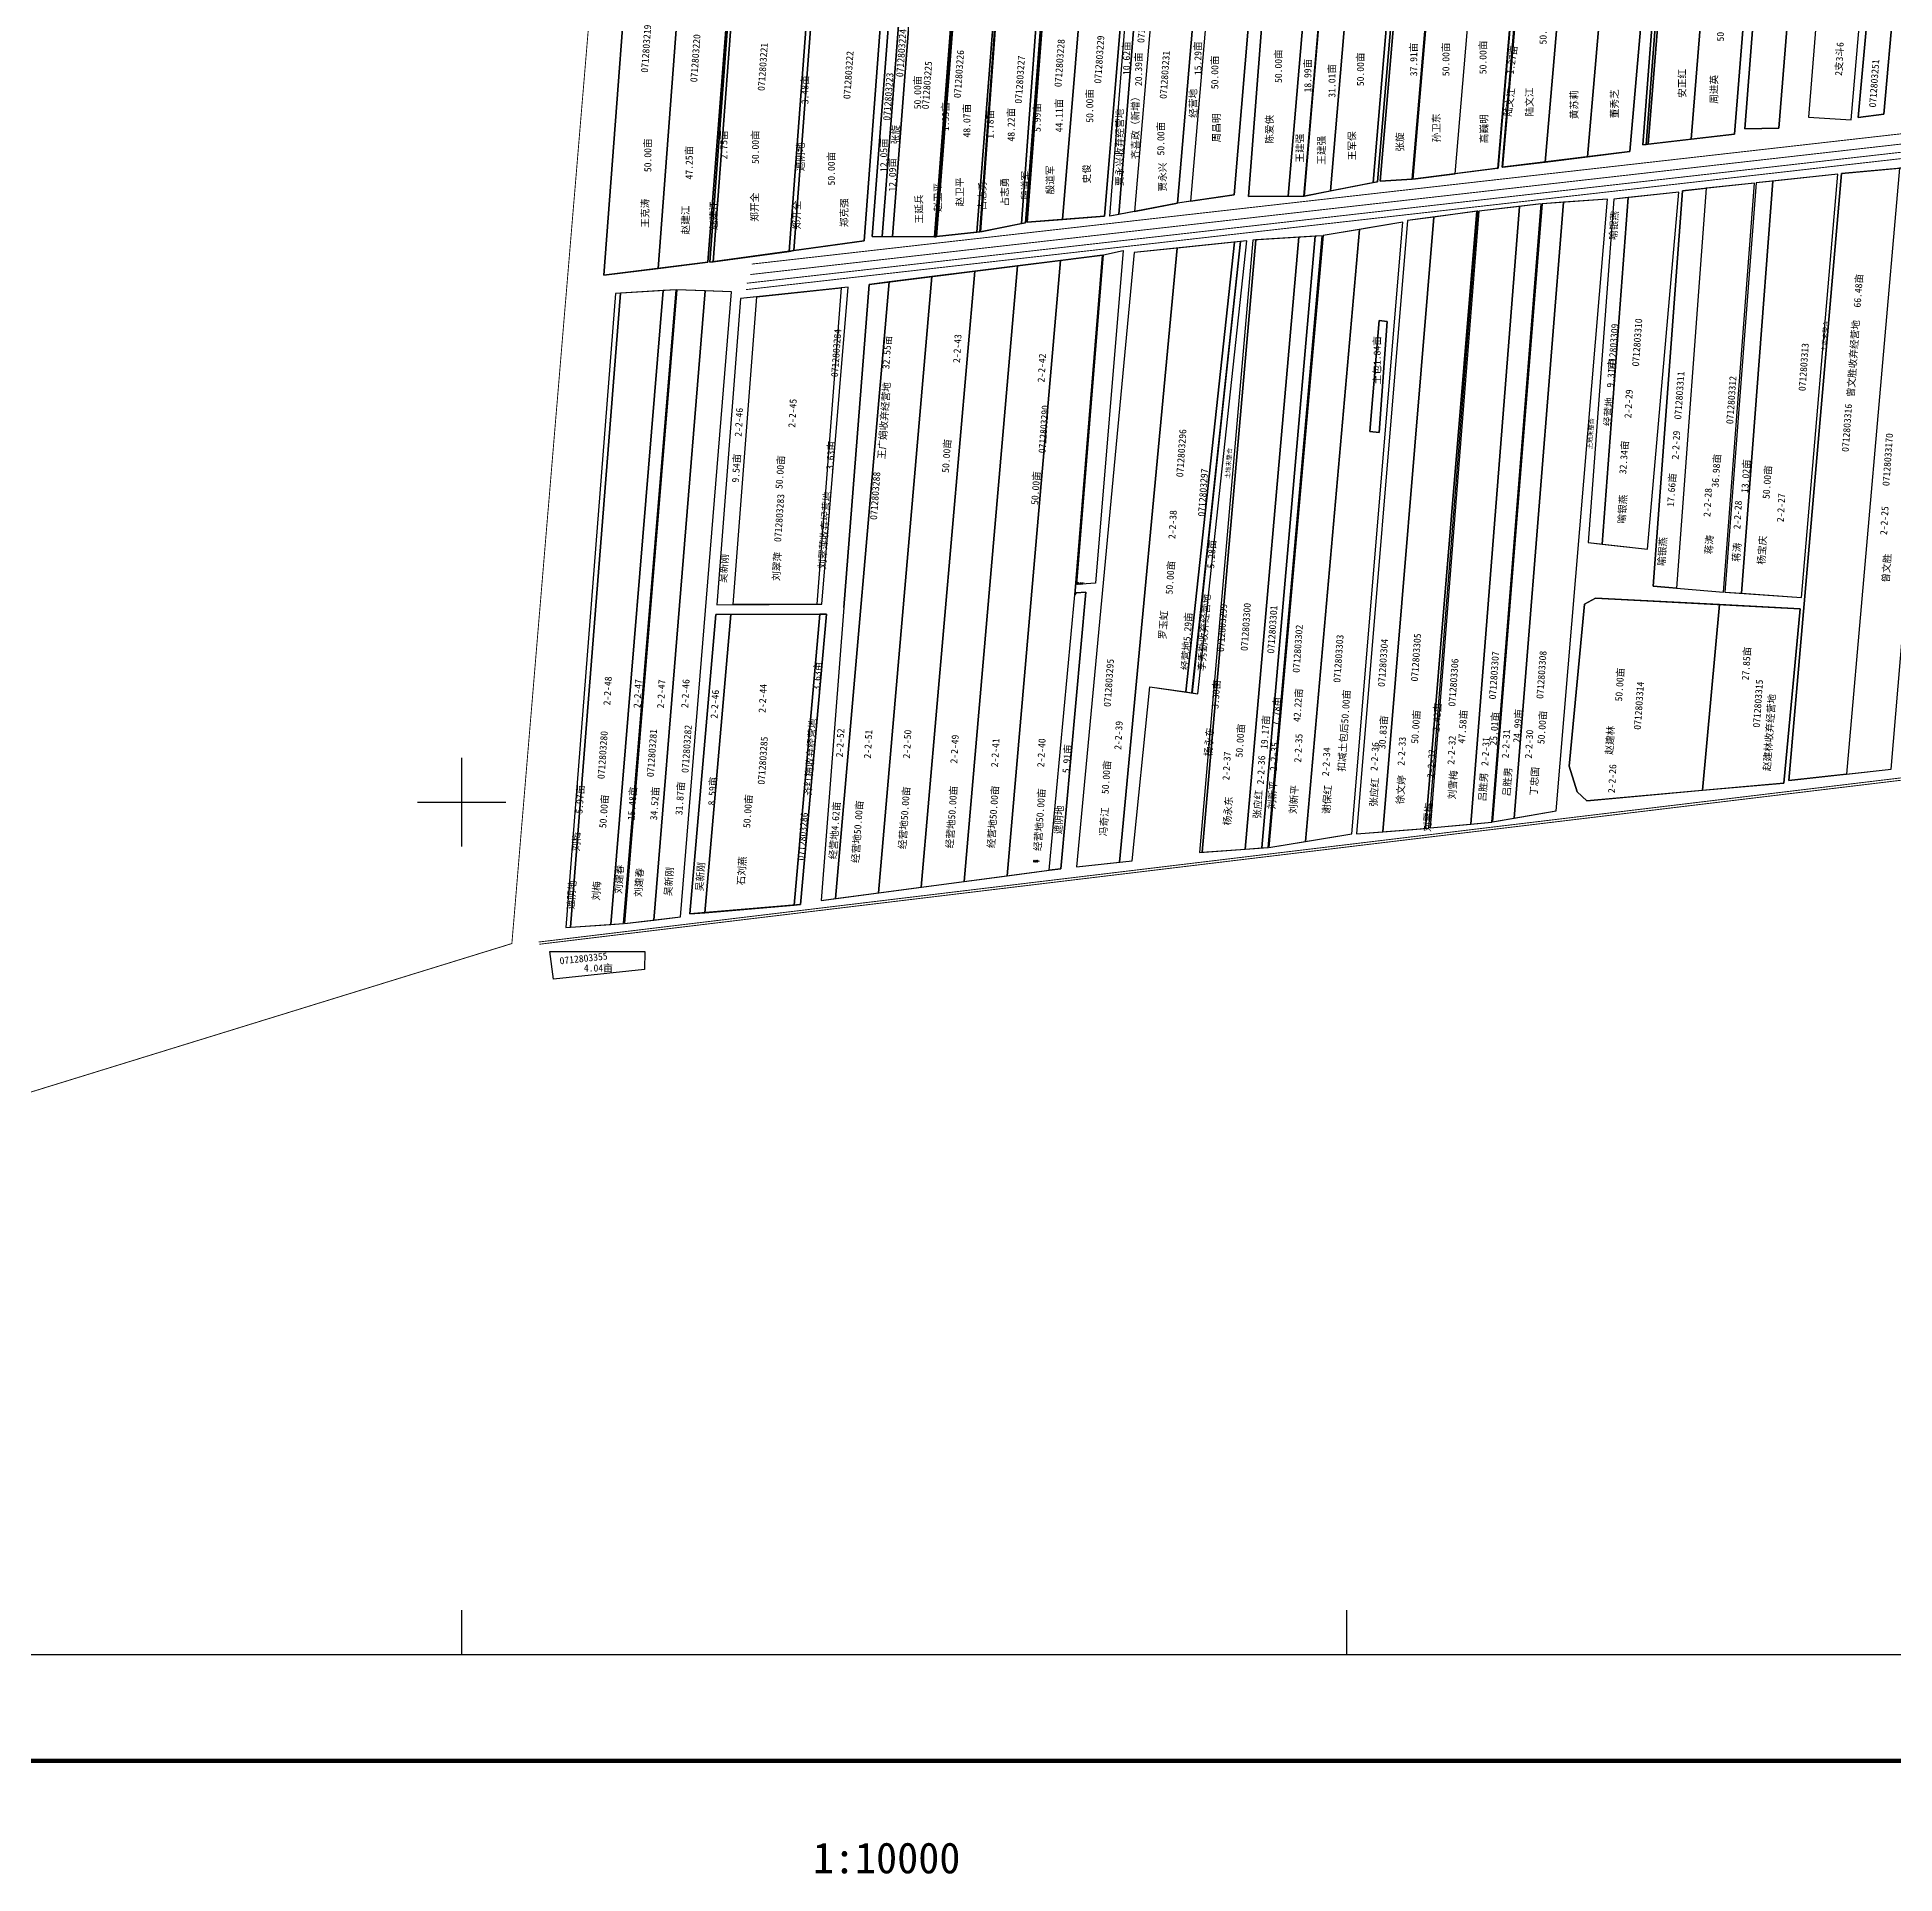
# Model space of a CAD drawing. Extents: x 542284 to 548602, y 4983734 to 4990381.
# Drawn here: x 544520 to 546619, y 4983789 to 4985864 of the extents above; entities that cross this region are included whole.
import ezdxf
from ezdxf.enums import TextEntityAlignment as Align

# ---------------------------------------------------------------- set-up
doc = ezdxf.new("R2010")
doc.units = 0
doc.header["$LTSCALE"] = 10
for name, color, linetype in [('1权利人', 2, 'CONTINUOUS'), ('2019-4-4', 7, 'CONTINUOUS'), ('2020年3.23', 7, 'CONTINUOUS'), ('2021新职工', 7, 'CONTINUOUS'), ('2022年', 7, 'CONTINUOUS'), ('TK', 7, 'CONTINUOUS'), ('地块名称', 7, 'CONTINUOUS'), ('地物扣减', 7, 'CONTINUOUS'), ('地籍号', 7, 'CONTINUOUS'), ('测地框', 7, 'CONTINUOUS'), ('经营地框', 7, 'CONTINUOUS'), ('经营地面积', 7, 'CONTINUOUS'), ('路、林、渠', 7, 'CONTINUOUS'), ('身份地框', 7, 'CONTINUOUS'), ('身份地面积', 7, 'CONTINUOUS'), ('退耕还林地', 3, 'CONTINUOUS'), ('长期合同', 6, 'CONTINUOUS')]:
    doc.layers.add(name, color=color, linetype=linetype)
doc.styles.add('HZ', font='rs.shx', dxfattribs={"width": 0.8, "bigfont": 'hztxt.shx'})
doc.styles.add('宋体', font='SimSun.ttf')

msp = doc.modelspace()

# ---------------------------------------------------------------- linework, layer by layer
at = {"layer": '2019-4-4', "color": 2, "linetype": 'Continuous', "flags": 128}
for points in [[(545264, 4986162.8), (545220.1, 4986157.7), (545198, 4986088.9), (545160.7, 4985595.2), (545221.8, 4985602.9)], [(545972, 4985639.9), (545964.1, 4985639.4), (545903.7, 4984948.4), (545910.9, 4984948.9)], [(546014.3, 4985646.9), (545973, 4985640.1), (545911.7, 4984948.7), (545953, 4984955.5)]]:
    msp.add_lwpolyline(points, close=True, dxfattribs=at)
at = {"layer": '2020年3.23', "color": 3, "linetype": 'Continuous', "flags": 128}
msp.add_lwpolyline([(545694.4, 4984926.8), (545742.9, 4984932), (545808.1, 4985625.9), (545759.6, 4985620.9)], close=True, dxfattribs=at)
at = {"layer": '2021新职工', "color": 1, "linetype": 'Continuous', "flags": 128}
for points in [[(545784.9, 4986366.5), (545737, 4986360.4), (545678.6, 4985658.2), (545726.3, 4985662)], [(546317.5, 4985682.9), (546301.4, 4985681.2), (546272.5, 4985293.1), (546288.3, 4985291.3)], [(545404.4, 4985212.2), (545304.1, 4985211.8), (545274.8, 4984875), (545375.7, 4984883.6)]]:
    msp.add_lwpolyline(points, close=True, dxfattribs=at)
at = {"layer": '2022年', "color": 4, "linetype": 'Continuous', "flags": 128}
for points in [[(546170.2, 4985715.9), (546122.4, 4985709.9), (546182, 4986415.3), (546229.7, 4986420.7)], [(546133.9, 4986409.6), (546097.6, 4986404.1), (546037.6, 4985701.5), (546073.8, 4985703.7)], [(545930.8, 4986381.6), (545883.3, 4986376.8), (545823.4, 4985678.8), (545872.5, 4985686.1)], [(545540.3, 4986337.5), (545528.7, 4986336), (545475, 4985638.9), (545486.6, 4985638.9)], [(546147.7, 4985667.7), (546146.6, 4985667.6), (546088.7, 4984970.2), (546092.3, 4984970.5)], [(546195, 4985673), (546149.1, 4985667.7), (546094, 4984970.9), (546139.8, 4984975.2)]]:
    msp.add_lwpolyline(points, close=True, dxfattribs=at)
at = {"layer": 'TK', "linetype": 'Continuous'}
for p, q in [((545000, 4984950), (545000, 4985050)), ((544950, 4985000), (545050, 4985000)), ((545000, 4984037), (545000, 4984087)), ((546000, 4984037), (546000, 4984087))]:
    msp.add_line(p, q, dxfattribs=at)
at = {"layer": 'TK', "linetype": 'Continuous', "const_width": 5, "flags": 128}
msp.add_lwpolyline([(542360, 4983917), (548600, 4983917), (548600, 4990157), (542360, 4990157)], close=True, dxfattribs=at)
at = {"layer": 'TK', "linetype": 'Continuous', "flags": 128}
msp.add_lwpolyline([(542480, 4984037), (548480, 4984037), (548480, 4990037), (542480, 4990037)], close=True, dxfattribs=at)
at = {"layer": '地物扣减', "linetype": 'Continuous', "elevation": 284.2, "flags": 128}
msp.add_lwpolyline([(546036.5, 4985543.9), (546045.5, 4985542.9), (546036.3, 4985417.5), (546025.9, 4985418.7)], close=True, dxfattribs=at)
at = {"layer": '地物扣减', "color": 3, "linetype": 'Continuous', "flags": 128}
msp.add_lwpolyline([(546045.5, 4985542.9), (546036.5, 4985543.9), (546025.9, 4985418.7), (546036.3, 4985417.5)], close=True, dxfattribs=at)
at = {"layer": '测地框', "linetype": 'Continuous', "flags": 128}
for points in [[(546234.8, 4986421.5), (546380.4, 4986435), (546319.7, 4985734.9), (546175.5, 4985717.2)], [(546387.3, 4986435.7), (546493.2, 4986445.2), (546437.6, 4985754.7), (546334.1, 4985742.5)], [(546134.5, 4986409.9), (546230.4, 4986420.8), (546170.8, 4985716), (546074.4, 4985703.9)], [(545943.1, 4986385.1), (546011.8, 4986393.9), (545951.4, 4985684.7), (545888.8, 4985684.2)], [(546011.9, 4986393.9), (546094.2, 4986403.6), (546034.6, 4985700.8), (545951.7, 4985684.5)], [(546097.6, 4986404.1), (546133.9, 4986409.6), (546073.8, 4985703.7), (546037.6, 4985701.5)], [(545788.4, 4986367.2), (545867.9, 4986375.3), (545808.4, 4985676.7), (545732.2, 4985661.8)], [(545868.6, 4986375.3), (545930.8, 4986381.6), (545872.5, 4985686.1), (545808.6, 4985676.6)], [(545637.4, 4986348.7), (545690.8, 4986354.5), (545636.7, 4985654.5), (545586, 4985644.2)], [(545692.3, 4986354.7), (545784.9, 4986366.5), (545726.3, 4985662), (545638.7, 4985655)], [(545517, 4986334.6), (545590, 4986343.6), (545536, 4985638.7), (545463.5, 4985639)], [(545590.8, 4986343.9), (545636.8, 4986348.7), (545585.3, 4985644.1), (545536.2, 4985638.8)], [(546486.6, 4986241), (546538.2, 4986229.1), (546537.7, 4986167.9), (546518.1, 4986134.4), (546487.8, 4985761.2), (546449.6, 4985760.6)], [(546521.3, 4985773.9), (546569.7, 4985770.6), (546581.4, 4985911), (546562.3, 4985916.7), (546567.6, 4985990.7), (546588.7, 4985997.1), (546607.2, 4986188.4), (546555, 4986191.5)], [(545220.1, 4986157.7), (545321.3, 4986169.6), (545278.1, 4985610), (545160.7, 4985595.2), (545198, 4986088.9)], [(545315.6, 4986081.6), (545419.3, 4986067.1), (545408.8, 4985911.8), (545417.1, 4985910.4), (545427.1, 4986066.6), (545487.4, 4986070.3), (545454.6, 4985634), (545280.2, 4985609.8)], [(546590.2, 4985914.6), (546618.1, 4985908.5), (546606.4, 4985777.1), (546577.4, 4985773.4)], [(545099.6, 4984831.1), (545207, 4984831.1), (545206.4, 4984811), (545103.6, 4984800.1)]]:
    msp.add_lwpolyline(points, close=True, dxfattribs=at)
for points, elevation in [([(546554.4, 4985709.5), (546462.1, 4985699.5), (546426.9, 4985237.3), (546513.6, 4985231.2)], 284), ([(546672.3, 4985720.4), (546558.8, 4985710), (546499.1, 4985024.5), (546614.6, 4985037.3)], 284), ([(546294.2, 4985681.2), (546220.6, 4985676), (546164.5, 4984977.8), (546236.3, 4984990)], 284.4), ([(546374.8, 4985689.2), (546301.4, 4985681.2), (546272.5, 4985293.1), (546339.4, 4985285.6)], 284.1), ([(546460.4, 4985699.3), (546379.2, 4985690.6), (546346, 4985244), (546425.4, 4985237.2)], 284.1), ([(546147.7, 4985667.7), (546068.2, 4985656.9), (546010.6, 4984964.2), (546092.3, 4984970.5)], 284), ([(546219.2, 4985675.8), (546149.1, 4985667.7), (546094, 4984970.9), (546163.8, 4984977.5)], 284), ([(545972, 4985639.9), (545893.8, 4985635), (545833.4, 4984943), (545910.9, 4984948.9)], 284.2), ([(546063.2, 4985655), (545973, 4985640.1), (545911.7, 4984948.7), (546005.6, 4984964.1)], 284.1), ([(545886.8, 4985634.1), (545759.6, 4985620.9), (545694.4, 4984926.8), (545757.5, 4984933.5), (545777.2, 4985130.4), (545831.7, 4985122.3)], 284.3), ([(545242.2, 4985578.9), (545173.7, 4985574.7), (545117.6, 4984858.2), (545182.8, 4984863)], 284.8), ([(545304.8, 4985576.5), (545243.1, 4985578.7), (545184, 4984862.7), (545247.3, 4984870.3)], 284.6), ([(545436.5, 4985581.9), (545314.8, 4985569), (545288.3, 4985223), (545407, 4985223.8)], 284.7), ([(546268.2, 4985223.8), (546280.7, 4985230.5), (546511.8, 4985218.3), (546493.6, 4985021.5), (546271, 4985001.6), (546260.1, 4985011.6), (546251.1, 4985040.6)], 284.9), ([(545287.2, 4985211.8), (545412.1, 4985212.2), (545382.7, 4984884.2), (545257.7, 4984873.6)], 285.7)]:
    msp.add_lwpolyline(points, close=True, dxfattribs=dict(at, elevation=elevation))
for points, elevation in [([(545431.7, 4985219.8), (545460.2, 4985584.8), (545723.7, 4985617.9), (545692.7, 4985234)], 284.6), ([(545431.7, 4985219.8), (545405.9, 4984888.8), (545663.6, 4984923), (545676.8, 4984924.6), (545705.1, 4985237.2), (545694.2, 4985236.4), (545692.7, 4985234)], 284.7)]:
    msp.add_lwpolyline(points, dxfattribs=dict(at, elevation=elevation))
at = {"layer": '经营地框', "color": 5, "linetype": 'Continuous', "flags": 128}
for points in [[(546391.1, 4986436), (546387.3, 4986435.7), (546334.1, 4985742.5), (546337.8, 4985742.9)], [(546396.1, 4986436.5), (546391.1, 4986436), (546337.8, 4985742.9), (546340.3, 4985743.2)], [(546230.4, 4986420.8), (546229.7, 4986420.7), (546170.2, 4985715.9), (546170.8, 4985716)], [(546236.9, 4986421.7), (546234.8, 4986421.5), (546175.5, 4985717.2), (546175.8, 4985717.2)], [(546094.2, 4986403.6), (546089.2, 4986403), (546029.5, 4985699.8), (546034.6, 4985700.8)], [(545823.4, 4985678.8), (545808.6, 4985676.6), (545868.6, 4986375.3), (545883.3, 4986376.8)], [(545742.4, 4985663.8), (545732.2, 4985661.8), (545788.4, 4986367.2), (545798.5, 4986368.3)], [(545528.7, 4986336), (545517, 4986334.6), (545463.5, 4985639), (545475, 4985638.9)], [(546564.4, 4985031.7), (546499.1, 4985024.5), (546558.8, 4985710), (546624.1, 4985716)], [(545723.7, 4985617.9), (545676.4, 4985612), (545616.2, 4984916.7), (545663.6, 4984923), (545692.7, 4985234)], [(545825, 4985123.3), (545831.7, 4985122.3), (545886.8, 4985634.1), (545879.8, 4985633.3)], [(545897, 4985635.2), (545893.8, 4985635), (545833.4, 4984943), (545836.6, 4984943.3)], [(545579.5, 4985599.8), (545531.1, 4985593.7), (545470.8, 4984897.4), (545519.2, 4984903.8)], [(545627.9, 4985605.9), (545579.5, 4985599.8), (545519.2, 4984903.8), (545567.7, 4984910.3)], [(545676.4, 4985612), (545627.9, 4985605.9), (545567.7, 4984910.3), (545616.2, 4984916.7)], [(545401.3, 4985223.8), (545407, 4985223.8), (545436.5, 4985581.9), (545428.6, 4985581.1)], [(545482.7, 4985587.6), (545460.2, 4985584.8), (545431.7, 4985219.8), (545405.9, 4984888.8), (545422.3, 4984891)], [(545531.1, 4985593.7), (545482.7, 4985587.6), (545422.3, 4984891), (545470.8, 4984897.4)], [(546511.8, 4985218.3), (546420.9, 4985223.1), (546401.5, 4985013.3), (546493.6, 4985021.5)], [(545412.1, 4985212.2), (545404.4, 4985212.2), (545375.7, 4984883.6), (545382.7, 4984884.2)]]:
    msp.add_lwpolyline(points, close=True, dxfattribs=at)
at = {"layer": '经营地框', "color": 1, "linetype": 'Continuous', "flags": 128}
msp.add_lwpolyline([(545818.1, 4985124.4), (545824.9, 4985123.4), (545879.8, 4985633.3), (545872.8, 4985632.6)], close=True, dxfattribs=at)
at = {"layer": '路、林、渠', "color": 3, "linetype": 'Continuous', "flags": 128}
for points in [[(545408.6, 4986068.6), (545403.4, 4986069.4), (545369.9, 4985622.2), (545375.1, 4985623)], [(545179.3, 4985575.1), (545173.7, 4985574.7), (545117.6, 4984858.2), (545123.1, 4984858.6)]]:
    msp.add_lwpolyline(points, close=True, dxfattribs=at)
at = {"layer": '路、林、渠', "color": 4, "linetype": 'Continuous', "const_width": 1, "flags": 128}
for points, elevation in [([(546890.6, 4985785), (545327.7, 4985607.8)], 284.7), ([(546888.9, 4985764), (545322.1, 4985586.2)], 285.1), ([(546889.7, 4985773.3), (545326.1, 4985596)], 284.6), ([(546888.3, 4985756.7), (545321.3, 4985579)], 284.4), ([(546813.7, 4985050), (545086.8, 4984841.9)], 285.8), ([(546814.5, 4985047.4), (545087.6, 4984839.4)], 285.9)]:
    msp.add_lwpolyline(points, dxfattribs=dict(at, elevation=elevation))
at = {"layer": '路、林、渠', "color": 3, "linetype": 'Continuous', "flags": 128}
for points, elevation in [([(545724.8, 4985618.4), (545747.2, 4985623.1), (545716.1, 4985247.2), (545694.9, 4985246)], 284.5), ([(545692.7, 4985234), (545694.2, 4985236.4), (545705.1, 4985237.2), (545676.8, 4984924.6), (545663.6, 4984923)], 284.7)]:
    msp.add_lwpolyline(points, close=True, dxfattribs=dict(at, elevation=elevation))
at = {"layer": '身份地框', "color": 1, "linetype": 'Continuous', "flags": 128}
for points in [[(546380.4, 4986435), (546332.5, 4986430.6), (546271.6, 4985729), (546319.7, 4985734.9)], [(546444.6, 4986440.9), (546396.1, 4986436.5), (546340.3, 4985743.2), (546388.9, 4985749)], [(546493.2, 4986445.2), (546444.6, 4986440.9), (546388.9, 4985749), (546437.6, 4985754.7)], [(546182, 4986415.3), (546134.5, 4986409.9), (546074.4, 4985703.9), (546122.4, 4985709.9)], [(546284.6, 4986426.1), (546236.9, 4986421.7), (546175.8, 4985717.2), (546223.7, 4985723.1)], [(546332.5, 4986430.6), (546284.6, 4986426.1), (546223.7, 4985723.1), (546271.6, 4985729)], [(546011.8, 4986393.9), (545993.7, 4986391.6), (545933.4, 4985684.6), (545951.4, 4985684.7)], [(546041.4, 4986397.4), (546011.9, 4986393.9), (545951.7, 4985684.5), (545981.4, 4985690.4)], [(546089.2, 4986403), (546041.4, 4986397.4), (545981.4, 4985690.4), (546029.5, 4985699.8)], [(545867.9, 4986375.3), (545820, 4986370.4), (545759.9, 4985667.3), (545808.4, 4985676.7)], [(545993.7, 4986391.6), (545943.1, 4986385.1), (545888.8, 4985684.2), (545933.4, 4985684.6)], [(545683.5, 4986353.7), (545637.4, 4986348.7), (545586, 4985644.2), (545632.4, 4985653.7)], [(545690.8, 4986354.5), (545683.5, 4986353.7), (545632.4, 4985653.7), (545636.7, 4985654.5)], [(545737, 4986360.4), (545692.3, 4986354.7), (545638.7, 4985655), (545678.6, 4985658.2)], [(545759.9, 4985667.3), (545742.4, 4985663.8), (545798.5, 4986368.3), (545820, 4986370.4)], [(545588.3, 4986343.4), (545540.3, 4986337.5), (545486.6, 4985638.9), (545534.1, 4985638.7)], [(545590, 4986343.6), (545588.3, 4986343.4), (545534.1, 4985638.7), (545536, 4985638.7)], [(545590, 4986343.6), (545588.3, 4986343.4), (545534.1, 4985638.7), (545536, 4985638.7)], [(545636.7, 4986348.7), (545590.8, 4986343.9), (545536.2, 4985638.8), (545582, 4985643.7)], [(545636.8, 4986348.7), (545636.7, 4986348.7), (545582, 4985643.7), (545585.3, 4985644.1)], [(545636.8, 4986348.7), (545636.7, 4986348.7), (545582, 4985643.7), (545585.3, 4985644.1)], [(545321.3, 4986169.6), (545264, 4986162.8), (545221.8, 4985602.9), (545278.1, 4985610)], [(545319.5, 4986081.1), (545315.6, 4986081.6), (545280.2, 4985609.8), (545284.1, 4985610.3)], [(545403.4, 4986069.4), (545319.5, 4986081.1), (545284.1, 4985610.3), (545369.9, 4985622.2)], [(545408.6, 4986068.6), (545403.4, 4986069.4), (545369.9, 4985622.2), (545375.1, 4985623)], [(545487.4, 4986070.3), (545427.1, 4986066.6), (545417.1, 4985910.4), (545408.8, 4985911.8), (545419.3, 4986067.1), (545408.6, 4986068.6), (545375.1, 4985623), (545454.6, 4985634)], [(546481, 4985701.5), (546462.1, 4985699.5), (546426.9, 4985237.3), (546445.5, 4985236)], [(546554.4, 4985709.5), (546481, 4985701.5), (546445.5, 4985236), (546513.6, 4985231.2)], [(546672.3, 4985720.4), (546624.1, 4985716), (546564.4, 4985031.7), (546614.6, 4985037.3)], [(546294.2, 4985681.2), (546244.7, 4985677.7), (546188.7, 4984981.9), (546236.3, 4984990)], [(546374.8, 4985689.2), (546317.5, 4985682.9), (546288.3, 4985291.3), (546339.4, 4985285.6)], [(546372.1, 4985241.7), (546346, 4985244), (546379.2, 4985690.6), (546405.6, 4985693.4)], [(546460.4, 4985699.3), (546405.6, 4985693.4), (546372.1, 4985241.7), (546425.4, 4985237.2)], [(546098.1, 4985661), (546068.2, 4985656.9), (546010.6, 4984964.2), (546040.5, 4984966.5)], [(546146.6, 4985667.6), (546098.1, 4985661), (546040.5, 4984966.5), (546088.7, 4984970.2)], [(546219.2, 4985675.8), (546195, 4985673), (546139.8, 4984975.2), (546163.8, 4984977.5)], [(546244.7, 4985677.7), (546220.6, 4985676), (546164.5, 4984977.8), (546188.7, 4984981.9)], [(545945.5, 4985638.2), (545897, 4985635.2), (545836.6, 4984943.3), (545885.1, 4984947)], [(545964.1, 4985639.4), (545945.5, 4985638.2), (545885.1, 4984947), (545903.7, 4984948.4)], [(546063.2, 4985655), (546014.3, 4985646.9), (545953, 4984955.5), (546005.6, 4984964.1)], [(545742.9, 4984932), (545757.5, 4984933.5), (545777.2, 4985130.4), (545818.1, 4985124.4), (545872.8, 4985632.6), (545808.1, 4985625.9)], [(545179.3, 4985575.1), (545173.7, 4985574.7), (545117.6, 4984858.2), (545123.1, 4984858.6)], [(545227.7, 4985578), (545179.3, 4985575.1), (545123.1, 4984858.6), (545168.3, 4984861.9)], [(545242.2, 4985578.9), (545227.7, 4985578), (545168.3, 4984861.9), (545182.8, 4984863)], [(545274.9, 4985577.6), (545243.1, 4985578.7), (545184, 4984862.7), (545217, 4984866.7)], [(545304.8, 4985576.5), (545274.9, 4985577.6), (545217, 4984866.7), (545247.3, 4984870.3)], [(545306.7, 4985223.1), (545333.3, 4985571), (545428.6, 4985581.1), (545401.3, 4985223.8)], [(545333.3, 4985571), (545314.8, 4985569), (545288.3, 4985223), (545306.7, 4985223.1)], [(546420.9, 4985223.1), (546280.7, 4985230.5), (546268.2, 4985223.8), (546251.1, 4985040.6), (546260.1, 4985011.6), (546271, 4985001.6), (546401.5, 4985013.3)], [(545304.1, 4985211.8), (545287.2, 4985211.8), (545257.7, 4984873.6), (545274.8, 4984875)]]:
    msp.add_lwpolyline(points, close=True, dxfattribs=at)
at = {"layer": '退耕还林地', "color": 3, "linetype": 'Continuous', "const_width": 1, "flags": 128}
msp.add_lwpolyline([(542921.1, 4986088.2), (543592.3, 4986356.7), (543552.8, 4985654.8), (545172.7, 4986227.9), (545056.7, 4984840.2), (543902.2, 4984483.7), (543275.2, 4985499.5), (543250.6, 4985538.6)], close=True, dxfattribs=at)
at = {"layer": '长期合同', "color": 6, "linetype": 'Continuous', "flags": 128}
for points in [[(546537.7, 4986167.9), (546538.2, 4986229.1), (546486.6, 4986241), (546449.6, 4985760.6), (546487.8, 4985761.2), (546518.1, 4986134.4)], [(546607.2, 4986188.4), (546555, 4986191.5), (546521.3, 4985773.9), (546569.7, 4985770.6), (546581.4, 4985911), (546562.3, 4985916.7), (546567.6, 4985990.7), (546588.7, 4985997.1)], [(546618.1, 4985908.5), (546590.2, 4985914.6), (546577.4, 4985773.4), (546606.4, 4985777.1)]]:
    msp.add_lwpolyline(points, close=True, dxfattribs=at)

# ---------------------------------------------------------------- texts
at = {"layer": '1权利人', "color": 1, "linetype": 'Continuous', "style": '宋体'}
for s, rotation, p in [('安正红', 90, (546378.4, 4985811.9)), ('陆文江', 90, (546205.8, 4985790.9)), ('周进英', 90, (546414.4, 4985805.2)), ('齐喜政（新增）', 90, (545760.7, 4985764.4)), ('黄苏莉', 90, (546256.4, 4985787.8)), ('董秀芝 ', 90, (546302, 4985791.6)), ('陈爱侠', 90, (545912.2, 4985760.1)), ('孙卫东', 90, (546100.6, 4985761.6)), ('王建强', 90, (545946.5, 4985738.8)), ('王建强', 90, (545971, 4985736.4)), ('王军保', 90, (546005.6, 4985741.4)), ('贾永兴', 90, (545791.5, 4985706.1)), ('赵卫平', 90, (545562.3, 4985689.3)), ('占志勇', 90, (545613.3, 4985689.1)), ('殷道军', 90, (545636.4, 4985696.8)), ('殷道军', 90, (545664.5, 4985702.8)), ('郑开全', 90, (545330.6, 4985672.1)), ('郑克强', 90, (545431.9, 4985665.8)), ('王延兵', 90, (545516.4, 4985670)), ('赵卫平', 90, (545537.6, 4985683.3)), ('占志勇', 90, (545587.8, 4985685.1)), ('赵建江', 90, (545252.6, 4985657.6)), ('赵建江', 90, (545284.4, 4985662.8)), ('喻银燕', 86, (546310.9, 4985331)), ('刘翠萍', 86, (545355.9, 4985266.3)), ('喻银燕', 86, (546356, 4985283.2)), ('蒋涛', 86, (546408.9, 4985290.8)), ('蒋涛', 86, (546440, 4985282.3)), ('杨宝庆', 86, (546468.6, 4985284.7)), ('吴新刚', 86, (545295.9, 4985264)), ('曾文胜', 86, (546609.2, 4985264.4)), ('罗玉虹', 86, (545792.3, 4985200.2)), ('赵建林', 86, (546296.9, 4985070)), ('徐文婷', 86, (546060.6, 4985014)), ('吕胜男', 86, (546153.6, 4985017.1)), ('吕胜男', 86, (546181, 4985022.9)), ('丁忠国', 86, (546211.5, 4985023.4)), ('张应红', 86, (545899.1, 4984997.5)), ('谢保红', 86, (545977.3, 4985003)), ('张应红', 86, (546030.5, 4985011.1)), ('杨永东', 86, (545865.3, 4984990.1)), ('刘建春', 86, (545177.5, 4984912.9)), ('刘建春 ', 86, (545200.2, 4984911.9)), ('吴新刚', 86, (545233.8, 4984910.3)), ('吴新刚', 86, (545269.3, 4984915.8)), ('刘梅', 86, (545152, 4984899.8))]:
    msp.add_text(s, height=8, rotation=rotation, dxfattribs=at).set_placement(p, align=Align.MIDDLE)
at = {"layer": '1权利人', "color": 5, "linetype": 'Continuous', "style": '宋体'}
for s, height, rotation, p in [('陆文江', 8, 82, (546183.4, 4985790.8)), ('经营地', 8, 90, (545826, 4985789.4)), ('贾永兴收弃经营地', 8, 90, (545743, 4985739.7)), ('喻银燕', 8, 86, (546301.3, 4985651.5)), ('土地未整合', 5, 86, (546539.8, 4985526.5)), ('曾文胜收弃经营地', 8, 86, (546571.6, 4985501.1)), ('王广娟收弃经营地', 8, 86, (545476.9, 4985430.9)), ('土地未整合', 5, 86, (546275.3, 4985416.2)), ('土地未整合', 5, 86, (545866.1, 4985382.6)), ('刘翠萍收弃经营地', 8, 86, (545409.6, 4985307.1, 284.7)), ('5.28亩', 8, 86, (545846.8, 4985280.3)), ('李秀勤收弃经营地', 8, 86, (545838.3, 4985191.5)), ('赵建林收弃经营地', 8, 86, (546476.9, 4985078.6)), ('齐红梅收弃经营地', 8, 86, (545393.5, 4985050.7)), ('杨永东', 8, 86, (545844, 4985068.1, 284.2))]:
    msp.add_text(s, height=height, rotation=rotation, dxfattribs=at).set_placement(p, align=Align.MIDDLE)
at = {"layer": '1权利人', "color": 3, "linetype": 'Continuous', "style": '宋体'}
for s, rotation, p in [('郑开全', 90, (545378.1, 4985663.2)), ('刘梅', 86, (545129.3, 4984955.5))]:
    msp.add_text(s, height=8, rotation=rotation, dxfattribs=at).set_placement(p, align=Align.MIDDLE)
at = {"layer": '2019-4-4', "color": 2, "linetype": 'Continuous', "style": '宋体'}
for s, rotation, p in [('50.00亩', 90, (545214.2, 4985711.7)), ('7.78亩', 86, (545923, 4985086)), ('42.22亩', 86, (545947.2, 4985090.3)), ('2-2-35', 87, (545948.2, 4985044.5)), ('2-2-35', 87, (545920.9, 4985034.9))]:
    msp.add_text(s, height=8, rotation=rotation, dxfattribs=at).set_placement(p)
for s, rotation, p in [('王克涛', 90, (545207, 4985665.3)), ('刘新平', 86, (545915.6, 4985008.1)), ('刘新平', 86, (545939.7, 4985003))]:
    msp.add_text(s, height=8, rotation=rotation, dxfattribs=at).set_placement(p, align=Align.MIDDLE)
at = {"layer": '2020年3.23', "color": 3, "linetype": 'Continuous', "style": '宋体'}
msp.add_text('冯奇江', height=8, rotation=86, dxfattribs=at).set_placement((545725.4, 4984977.9), align=Align.MIDDLE)
at = {"layer": '2021新职工', "color": 1, "linetype": 'Continuous', "style": '宋体'}
for s, rotation, p in [('50.00亩', 90, (545713.4, 4985767.5)), ('经营地  9.31亩', 86, (546298.2, 4985424.4)), ('50.00亩', 86, (545325.8, 4984970.4))]:
    msp.add_text(s, height=8, rotation=rotation, dxfattribs=at).set_placement(p)
for s, rotation, p in [('史俊', 90, (545705.7, 4985709.9)), ('石刘燕', 86, (545316.1, 4984922.3))]:
    msp.add_text(s, height=8, rotation=rotation, dxfattribs=at).set_placement(p, align=Align.MIDDLE)
at = {"layer": '2022年', "color": 4, "linetype": 'Continuous', "style": '宋体'}
for s, rotation, p in [('37.91亩', 90, (546079.3, 4985820)), ('50.00亩', 90, (546157.6, 4985822.3)), ('50.00亩', 90, (545854.7, 4985805.4)), ('12.09亩', 90, (545490.5, 4985689.7)), ('2.42亩', 86, (546104.4, 4985079.2)), ('47.58亩', 86, (546133.3, 4985066)), ('2-2-32', 87, (546121.3, 4985042.2)), ('2-2-32', 87, (546098.4, 4985027, 284))]:
    msp.add_text(s, height=8, rotation=rotation, dxfattribs=at).set_placement(p)
for s, rotation, p in [('张旋', 90, (545490.1, 4985754)), ('周昌明', 90, (545852.6, 4985761.7)), ('高巍明', 90, (546154.6, 4985760.7)), ('张旋', 90, (546059.6, 4985745.7)), ('刘雪梅', 86, (546119.3, 4985019.5)), ('刘雪梅', 86, (546091.2, 4984982.9))]:
    msp.add_text(s, height=8, rotation=rotation, dxfattribs=at).set_placement(p, align=Align.MIDDLE)
at = {"layer": '2022年', "color": 2, "linetype": 'Continuous', "style": 'HZ', "width": 0.8}
for s, p in [('35.04亩', (545694.9, 4985246, 284.5)), ('0.00亩', (545645.7, 4984932.3))]:
    msp.add_text(s, height=2, dxfattribs=at).set_placement(p)
at = {"layer": 'TK', "linetype": 'Continuous', "style": '宋体'}
msp.add_text('1:10000', height=35, dxfattribs=at).set_placement((545480, 4983807), align=Align.MIDDLE)
at = {"layer": '地块名称', "color": 7, "linetype": 'Continuous', "style": '宋体'}
for s, p in [('2支3斗6', (546559.2, 4985820.3)), ('2-2-43', (545562.9, 4985495.9)), ('2-2-42', (545658.4, 4985474)), ('2-2-45', (545376.8, 4985422.8)), ('2-2-29', (546321.2, 4985433.4)), ('2-2-46', (545316.2, 4985412.6)), ('2-2-29', (546374.7, 4985386.8)), ('2-2-28', (546410.5, 4985322)), ('2-2-27', (546493.4, 4985316)), ('2-2-38', (545806.1, 4985297)), ('2-2-28', (546444.4, 4985307.9)), ('2-2-25', (546610.1, 4985301.5)), ('2-2-48', (545167.9, 4985109.1)), ('2-2-47', (545201.9, 4985106)), ('2-2-47', (545228.5, 4985105.7)), ('2-2-46', (545255.8, 4985106.1)), ('2-2-46', (545289, 4985094.1)), ('2-2-44', (545343.2, 4985100.7)), ('2-2-52', (545430.6, 4985050.4)), ('2-2-51', (545462.2, 4985049)), ('2-2-50', (545506.3, 4985049)), ('2-2-49', (545559.8, 4985043.4)), ('2-2-41', (545605.8, 4985039.2)), ('2-2-40', (545657.9, 4985039.2)), ('2-2-39', (545745, 4985058.9)), ('2-2-33', (546065, 4985041)), ('2-2-31', (546159.6, 4985040.6)), ('2-2-31', (546182.7, 4985049.3)), ('2-2-30', (546208.8, 4985049)), ('2-2-37', (545867.2, 4985024.3)), ('2-2-36', (545906.1, 4985019.8)), ('2-2-34', (545979.7, 4985029.1)), ('2-2-36', (546034.4, 4985034.9)), ('2-2-26', (546302.7, 4985010))]:
    msp.add_text(s, height=8, rotation=87, dxfattribs=at).set_placement(p)
at = {"layer": '地物扣减', "color": 3, "linetype": 'Continuous', "style": '宋体'}
for s, rotation, p in [('3.48亩', 90, (545391.7, 4985788.4)), ('土包1.84亩', 90, (546038, 4985471.9)), ('5.91亩', 86, (545686.5, 4985032.4, 284.7)), ('5.97亩', 86, (545136.4, 4984986.7)), ('遮阴地', 86, (545677.6, 4984963.3, 284.7))]:
    msp.add_text(s, height=8, rotation=rotation, dxfattribs=at).set_placement(p)
for rotation, p in [(90, (545382.5, 4985728.9)), (86, (545123.9, 4984895.2))]:
    msp.add_text('遮阴地', height=8, rotation=rotation, dxfattribs=at).set_placement(p, align=Align.MIDDLE)
at = {"layer": '地籍号', "linetype": 'Continuous', "style": '宋体'}
for s, rotation, p in [('0712803230', 86, (545769, 4985884.8)), ('0712803219', 86, (545208.3, 4985851.2)), ('0712803224', 86, (545496.6, 4985846.2)), ('0712803220', 86, (545264, 4985840.4)), ('0712803221', 86, (545340.1, 4985830.6)), ('0712803222', 86, (545436.9, 4985821.3)), ('0712803226', 86, (545561.7, 4985822.5)), ('0712803228', 86, (545675.4, 4985834.9)), ('0712803229', 86, (545720.2, 4985838.9)), ('0712803231', 86, (545794.2, 4985821.6)), ('0712803225', 86, (545525.6, 4985809.9)), ('0712803227', 86, (545630.5, 4985816.2)), ('0712803251', 86, (546595.5, 4985811.9)), ('0712803223', 86, (545481.9, 4985797)), ('0712803284', 86, (545423, 4985507.3)), ('0712803309', 86, (546300.8, 4985513.4)), ('0712803310', 86, (546327.8, 4985519.3)), ('0712803313', 86, (546515.9, 4985491.5)), ('0712803311', 86, (546375.5, 4985459.4)), ('0712803312', 86, (546434.2, 4985454.2)), ('0712803316', 86, (546564.7, 4985422.8)), ('0712803290', 86, (545657.4, 4985421.3)), ('0712803296', 86, (545812.9, 4985394.2)), ('07128033170', 86, (546610.8, 4985386.9)), ('0712803288', 86, (545467.1, 4985346)), ('0712803297', 86, (545837.4, 4985349.7)), ('0712803283', 86, (545358.7, 4985321)), ('0712803299', 86, (545859, 4985196.9)), ('0712803300', 86, (545885.7, 4985197.9)), ('0712803301', 86, (545915.7, 4985195)), ('0712803302', 86, (545944.4, 4985173.2)), ('0712803303', 86, (545990.4, 4985162.1)), ('0712803304', 86, (546040.7, 4985157.3)), ('0712803305', 86, (546078, 4985163.4)), ('0712803295', 86, (545731, 4985134.7)), ('0712803306', 86, (546120.3, 4985135.1)), ('0712803307', 86, (546166.1, 4985143.2)), ('0712803308', 86, (546219.7, 4985143.8)), ('0712803314', 86, (546329.8, 4985108.9)), ('0712803315', 86, (546464.2, 4985111.3)), ('0712803280', 86, (545159.2, 4985053.2)), ('0712803281', 86, (545214.9, 4985055.4)), ('0712803282', 86, (545254.1, 4985060.1)), ('0712803285', 86, (545340.1, 4985046.9)), ('0712803286', 86, (545385.2, 4984961.2)), ('0712803355', 5.8995, (545137.7, 4984823.4))]:
    msp.add_text(s, height=8, rotation=rotation, dxfattribs=at).set_placement(p, align=Align.MIDDLE)
msp.add_text('4.04亩', height=8, dxfattribs=at).set_placement((545154.4, 4984812.9), align=Align.MIDDLE)
at = {"layer": '经营地框', "color": 1, "linetype": 'Continuous', "style": '宋体'}
msp.add_text('经营地5.29亩', height=8, rotation=86, dxfattribs=at).set_placement((545820.8, 4985148.9))
at = {"layer": '经营地框', "color": 5, "linetype": 'Continuous', "style": '宋体'}
for s, p in [('经营地50.00亩', (545501.6, 4984946.7)), ('经营地50.00亩', (545555, 4984947.5)), ('经营地50.00亩', (545601.8, 4984947.8)), ('经营地50.00亩', (545654.4, 4984944.5)), ('经营地4.62亩', (545423.1, 4984935.1)), ('经营地50.00亩', (545448.6, 4984930.9))]:
    msp.add_text(s, height=8, rotation=86, dxfattribs=at).set_placement(p)
at = {"layer": '经营地面积', "color": 5, "linetype": 'Continuous', "style": '宋体'}
for s, rotation, p in [('10.62亩', 90, (545754.9, 4985821.4)), ('15.29亩', 90, (545835.6, 4985821.3)), ('1.27亩', 82, (546188.2, 4985821.9)), ('12.05亩', 90, (545480.7, 4985711.9)), ('66.48亩', 86, (546580.2, 4985558.5)), ('32.55亩', 86, (545483, 4985488.8)), ('3.63亩', 86, (545419.5, 4985375.1)), ('3.63亩', 86, (545404.4, 4985125.9)), ('27.85亩', 86, (546453.8, 4985137.3)), ('3.30亩', 86, (545854.8, 4985105.2))]:
    msp.add_text(s, height=8, rotation=rotation, dxfattribs=at).set_placement(p)
at = {"layer": '身份地面积', "color": 1, "linetype": 'Continuous', "style": '宋体'}
for s, rotation, p in [('50.00亩', 90, (546225.5, 4985855.9)), ('50.00亩', 90, (546425.8, 4985859.3)), ('50.00亩', 90, (545926.5, 4985812.4)), ('50.00亩', 90, (546115.7, 4985820.1)), ('20.39亩', 90, (545768.6, 4985808.9)), ('18.99亩', 90, (545959.7, 4985801.7)), ('31.01亩', 90, (545987, 4985795.8)), ('50.00亩', 90, (546019.2, 4985808.8)), ('50.00亩', 90, (545519, 4985782.7)), ('1.93亩', 90, (545550.5, 4985758.1)), ('48.07亩', 90, (545574.6, 4985750.8)), ('5.99亩', 90, (545654, 4985757.1)), ('44.11亩', 90, (545678.8, 4985756.7)), ('1.78亩', 90, (545600.9, 4985749.5)), ('48.22亩', 90, (545624.6, 4985746.3)), ('50.00亩', 90, (545793.7, 4985730.5)), ('2.75亩', 90, (545300.1, 4985726.2)), ('50.00亩', 90, (545335.7, 4985720.9)), ('47.25亩', 90, (545260.9, 4985703.4)), ('50.00亩', 90, (545421.5, 4985696.6)), ('50.00亩', 86, (545550.3, 4985371.8)), ('32.34亩', 86, (546315.4, 4985370.2)), ('9.54亩', 86, (545313, 4985360.8)), ('50.00亩', 86, (545362.3, 4985353.5)), ('36.98亩', 86, (546419.7, 4985355.1)), ('13.02亩', 86, (546453.1, 4985349)), ('50.00亩', 86, (545651, 4985335.5)), ('17.66亩', 86, (546369.3, 4985333.4)), ('50.00亩', 86, (546477.3, 4985342.2)), ('50.00亩', 86, (545803, 4985234.4)), ('50.00亩', 86, (546310.7, 4985113.5)), ('扣减土包后50.00亩', 86, (545997.5, 4985034.2)), ('19.17亩', 86, (545910.2, 4985059.8)), ('30.83亩', 86, (546043.3, 4985059.6)), ('50.00亩', 86, (546080.3, 4985065.7)), ('25.01亩', 86, (546169.1, 4985063.7)), ('24.99亩', 86, (546195.5, 4985066.8)), ('50.00亩', 86, (546223, 4985065.2)), ('50.00亩', 86, (545882, 4985050.2)), ('50.00亩', 86, (545730.7, 4985008.8)), ('50.00亩', 86, (545163.2, 4984970.3)), ('15.48亩', 86, (545195.3, 4984979.2)), ('34.52亩', 86, (545220.6, 4984979.2)), ('31.87亩', 86, (545249.2, 4984985)), ('8.59亩', 86, (545286, 4984995.9))]:
    msp.add_text(s, height=8, rotation=rotation, dxfattribs=at).set_placement(p)

doc.saveas('drawing.dxf')
